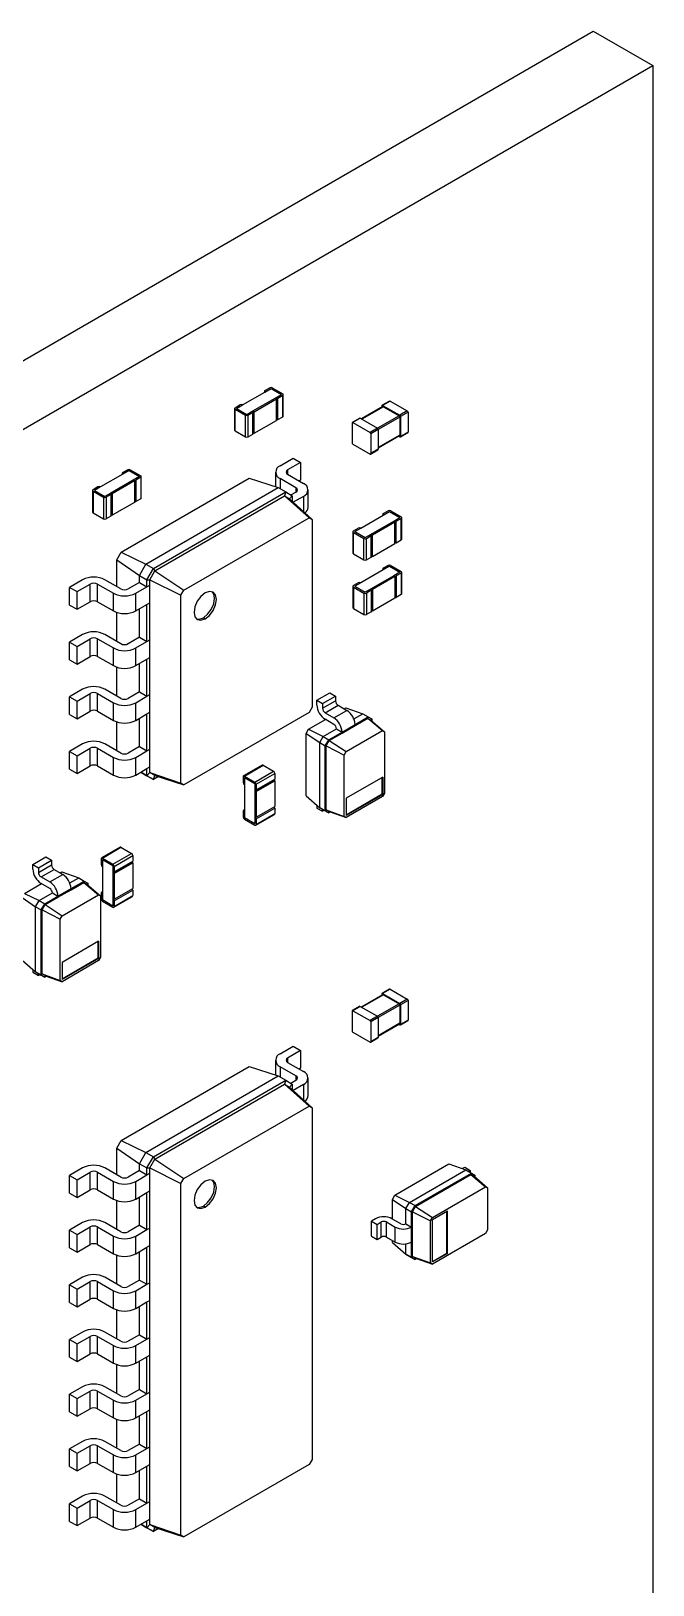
# Model space of a CAD drawing. Extents: x 437 to 795, y 364 to 621.
# Drawn here: x 473.2 to 496.8, y 543.8 to 602.7 of the extents above; entities that cross this region are included whole.
import ezdxf

# ---------------------------------------------------------------- set-up
doc = ezdxf.new("R2010")
doc.units = 0
doc.layers.get('0').update_dxf_attribs({"linetype": 'CONTINUOUS'})

msp = doc.modelspace()

# ---------------------------------------------------------------- linework, layer by layer
at = {"color": 7, "linetype": 'CONTINUOUS'}
for p, q in [((453.445, 578.953), (494.528, 602.669)), ((494.528, 602.669), (496.791, 601.363)), ((453.445, 576.34), (496.791, 601.363)), ((496.791, 601.363), (496.791, 490.201)), ((482.069, 589.043), (482.252, 589.149)), ((482.069, 588.986), (482.302, 589.121)), ((482.302, 589.121), (482.698, 588.892)), ((482.351, 589.149), (482.747, 588.92)), ((481.22, 588.496), (482.069, 588.986)), ((481.616, 588.267), (482.465, 588.757)), ((481.666, 588.239), (482.514, 588.729)), ((482.048, 589.014), (482.048, 588.974)), ((482.465, 588.757), (482.698, 588.892)), ((482.465, 588.757), (482.514, 588.729)), ((482.514, 587.912), (482.514, 588.729)), ((482.564, 588.757), (482.747, 588.863)), ((482.564, 587.941), (482.564, 588.757)), ((482.747, 588.047), (482.747, 588.863)), ((482.768, 588.075), (482.768, 588.892)), ((486.8, 588.644), (486.517, 588.481)), ((486.82, 588.642), (486.537, 588.479)), ((486.82, 588.642), (487.471, 588.267)), ((480.917, 588.361), (480.917, 587.545)), ((480.937, 588.39), (481.121, 588.496)), ((480.937, 588.333), (481.333, 588.104)), ((480.937, 587.516), (480.937, 588.333)), ((480.987, 588.361), (481.22, 588.496)), ((480.987, 588.361), (481.383, 588.133)), ((481.333, 587.288), (481.333, 588.104)), ((481.383, 588.133), (481.616, 588.267)), ((481.432, 588.104), (481.616, 588.21)), ((481.432, 587.288), (481.432, 588.104)), ((481.616, 588.267), (481.666, 588.239)), ((481.616, 587.394), (481.616, 588.21)), ((481.637, 587.422), (481.637, 588.239)), ((481.666, 587.422), (481.666, 588.239)), ((481.666, 587.422), (482.514, 587.912)), ((482.564, 587.941), (482.747, 588.047)), ((485.669, 587.991), (485.386, 587.828)), ((485.689, 587.989), (485.406, 587.826)), ((485.689, 587.989), (486.339, 587.614)), ((486.546, 588.432), (485.734, 587.963)), ((486.566, 588.43), (485.746, 587.957)), ((487.16, 588.087), (486.339, 587.614)), ((487.188, 588.038), (486.368, 587.565)), ((486.509, 588.463), (486.509, 588.411)), ((486.537, 588.479), (487.188, 588.104)), ((486.566, 588.43), (487.16, 588.087)), ((487.471, 588.267), (487.188, 588.104)), ((487.188, 588.038), (487.188, 587.352)), ((487.499, 588.218), (487.216, 588.055)), ((487.216, 588.055), (487.216, 587.303)), ((487.499, 588.218), (487.499, 587.467)), ((480.937, 587.516), (481.333, 587.288)), ((481.432, 587.288), (481.616, 587.394)), ((481.637, 587.439), (481.666, 587.422)), ((485.378, 587.81), (485.378, 587.058)), ((485.406, 587.826), (486.057, 587.45)), ((486.339, 587.614), (486.057, 587.45)), ((486.368, 587.565), (486.085, 587.401)), ((486.085, 587.401), (486.085, 586.65)), ((486.368, 587.565), (486.368, 586.814)), ((487.188, 587.352), (486.368, 586.879)), ((486.368, 586.865), (487.18, 587.334)), ((487.208, 587.285), (487.491, 587.448)), ((487.499, 587.467), (487.216, 587.303)), ((485.406, 587.009), (486.057, 586.634)), ((486.077, 586.632), (486.359, 586.795)), ((486.368, 586.814), (486.085, 586.65)), ((487.143, 587.313), (487.188, 587.287)), ((482.648, 586.193), (483.143, 586.479)), ((483.426, 586.316), (482.931, 586.03)), ((483.143, 586.479), (483.426, 586.316)), ((483.426, 586.316), (483.426, 585.646)), ((476.68, 585.875), (475.832, 585.385)), ((477.076, 585.647), (476.228, 585.157)), ((477.126, 585.618), (476.277, 585.128)), ((476.613, 582.914), (481.471, 585.718)), ((476.66, 585.904), (476.66, 585.863)), ((476.864, 586.039), (476.68, 585.932)), ((476.914, 586.01), (476.68, 585.875)), ((476.914, 586.01), (477.31, 585.781)), ((476.963, 586.039), (477.359, 585.81)), ((477.31, 585.781), (477.076, 585.647)), ((477.076, 585.647), (477.126, 585.618)), ((477.126, 585.618), (477.126, 584.802)), ((477.359, 585.753), (477.175, 585.647)), ((477.175, 585.647), (477.175, 584.83)), ((477.359, 585.753), (477.359, 584.936)), ((477.38, 584.965), (477.38, 585.781)), ((481.471, 585.718), (482.578, 585.361)), ((482.473, 585.948), (482.473, 585.394)), ((483.249, 585.356), (482.648, 585.703)), ((482.648, 585.703), (482.648, 585.32)), ((482.931, 586.03), (482.931, 585.867)), ((482.931, 585.867), (483.532, 585.52)), ((483.426, 585.646), (483.37, 585.613)), ((475.529, 585.251), (475.529, 584.434)), ((475.733, 585.385), (475.549, 585.279)), ((475.549, 585.222), (475.945, 584.994)), ((475.549, 585.222), (475.549, 584.406)), ((475.832, 585.385), (475.599, 585.251)), ((475.599, 585.251), (475.995, 585.022)), ((475.945, 584.994), (475.945, 584.177)), ((476.228, 585.157), (475.995, 585.022)), ((476.228, 585.1), (476.044, 584.994)), ((476.044, 584.994), (476.044, 584.177)), ((476.228, 585.157), (476.277, 585.128)), ((476.228, 585.1), (476.228, 584.283)), ((476.248, 584.312), (476.248, 585.128)), ((476.277, 585.128), (476.277, 584.312)), ((477.557, 582.462), (482.578, 585.361)), ((477.84, 582.299), (482.861, 585.197)), ((477.893, 582.207), (482.807, 585.044)), ((482.578, 585.361), (482.861, 585.197)), ((482.861, 585.197), (482.807, 585.044)), ((482.807, 585.044), (483.752, 584.218)), ((482.807, 585.044), (483.002, 584.932)), ((482.861, 585.197), (483.108, 585.054)), ((483.108, 585.054), (483.002, 584.932)), ((483.059, 585.083), (483.249, 585.193)), ((483.108, 585.054), (483.108, 584.836)), ((483.532, 585.03), (483.143, 584.805)), ((483.249, 585.356), (483.249, 585.193)), ((483.532, 585.03), (483.532, 584.453)), ((483.708, 584.605), (483.708, 585.275)), ((475.549, 584.406), (475.945, 584.177)), ((477.126, 584.802), (476.277, 584.312)), ((477.359, 584.936), (477.175, 584.83)), ((483.002, 584.932), (483.865, 584.152)), ((486.559, 584.376), (486.743, 584.482)), ((486.559, 584.319), (486.792, 584.454)), ((486.792, 584.454), (487.188, 584.225)), ((486.842, 584.482), (487.238, 584.254)), ((476.228, 584.283), (476.044, 584.177)), ((476.248, 584.328), (476.277, 584.312)), ((479, 581.475), (483.752, 584.218)), ((483.752, 584.218), (483.865, 584.152)), ((483.865, 584.152), (483.865, 577.032)), ((485.427, 583.723), (485.611, 583.829)), ((485.477, 583.694), (485.71, 583.829)), ((485.71, 583.829), (486.559, 584.319)), ((486.106, 583.6), (486.955, 584.09)), ((486.156, 583.572), (487.004, 584.062)), ((486.538, 584.347), (486.538, 584.307)), ((486.955, 584.09), (487.188, 584.225)), ((486.955, 584.09), (487.004, 584.062)), ((487.004, 583.245), (487.004, 584.062)), ((487.054, 584.09), (487.238, 584.196)), ((487.054, 583.274), (487.054, 584.09)), ((487.238, 583.38), (487.238, 584.196)), ((487.258, 583.408), (487.258, 584.225)), ((485.407, 583.694), (485.407, 582.878)), ((485.427, 583.666), (485.823, 583.437)), ((485.427, 582.849), (485.427, 583.666)), ((485.477, 583.694), (485.873, 583.466)), ((485.823, 582.621), (485.823, 583.437)), ((485.873, 583.466), (486.106, 583.6)), ((485.922, 583.437), (486.106, 583.543)), ((485.922, 582.621), (485.922, 583.437)), ((486.106, 583.6), (486.156, 583.572)), ((486.106, 582.727), (486.106, 583.543)), ((486.127, 582.755), (486.127, 583.572)), ((486.156, 582.755), (486.156, 583.572)), ((486.156, 582.755), (487.004, 583.245)), ((487.054, 583.274), (487.238, 583.38)), ((476.447, 582.626), (476.613, 582.914)), ((476.447, 582.626), (477.31, 582.034)), ((476.447, 581.609), (476.447, 582.626)), ((476.613, 582.914), (477.557, 582.462)), ((485.427, 582.849), (485.823, 582.621)), ((485.922, 582.621), (486.106, 582.727)), ((486.127, 582.772), (486.156, 582.755)), ((477.31, 582.034), (477.557, 582.462)), ((477.31, 582.034), (477.593, 581.87)), ((477.31, 581.764), (477.31, 582.034)), ((477.557, 582.462), (477.84, 582.299)), ((477.593, 581.87), (477.84, 582.299)), ((477.699, 581.87), (477.893, 582.207)), ((477.84, 582.299), (477.893, 582.207)), ((477.893, 582.207), (479, 581.475)), ((486.559, 582.245), (485.71, 581.755)), ((486.538, 582.273), (486.538, 582.233)), ((486.743, 582.408), (486.559, 582.302)), ((486.792, 582.38), (486.559, 582.245)), ((486.792, 582.38), (487.188, 582.151)), ((486.842, 582.408), (487.238, 582.18)), ((487.188, 582.151), (486.955, 582.016)), ((487.238, 582.122), (487.054, 582.016)), ((487.238, 582.122), (487.238, 581.306)), ((487.258, 581.334), (487.258, 582.151)), ((475.153, 581.866), (474.658, 581.58)), ((474.658, 581.58), (474.941, 581.417)), ((474.658, 580.911), (474.658, 581.58)), ((474.941, 581.417), (475.436, 581.703)), ((475.436, 581.033), (475.436, 581.703)), ((475.719, 581.703), (476.32, 581.356)), ((475.719, 581.033), (475.719, 581.703)), ((476.603, 581.519), (476.002, 581.866)), ((477.31, 581.764), (476.885, 581.519)), ((477.168, 581.356), (477.593, 581.601)), ((477.31, 581.764), (477.593, 581.601)), ((477.593, 581.87), (477.699, 581.87)), ((477.593, 581.601), (477.593, 581.87)), ((477.593, 581.601), (477.699, 581.662)), ((477.699, 581.87), (478.886, 581.278)), ((477.699, 581.662), (477.699, 581.87)), ((477.699, 580.993), (477.699, 581.662)), ((478.886, 581.278), (479, 581.475)), ((485.407, 581.62), (485.407, 580.804)), ((485.611, 581.755), (485.427, 581.649)), ((485.427, 581.592), (485.823, 581.363)), ((485.427, 581.592), (485.427, 580.775)), ((485.71, 581.755), (485.477, 581.62)), ((485.477, 581.62), (485.873, 581.392)), ((486.106, 581.526), (485.873, 581.392)), ((486.106, 581.469), (485.922, 581.363)), ((486.955, 582.016), (486.106, 581.526)), ((486.106, 581.526), (486.156, 581.498)), ((486.106, 581.469), (486.106, 580.653)), ((486.127, 580.681), (486.127, 581.498)), ((487.004, 581.988), (486.156, 581.498)), ((486.156, 581.498), (486.156, 580.681)), ((486.955, 582.016), (487.004, 581.988)), ((487.004, 581.988), (487.004, 581.171)), ((487.054, 582.016), (487.054, 581.2)), ((474.658, 580.911), (474.941, 580.748)), ((474.941, 580.748), (474.941, 581.417)), ((474.941, 580.748), (475.436, 581.033)), ((475.719, 581.033), (476.32, 580.686)), ((476.32, 580.686), (476.32, 581.356)), ((477.168, 580.686), (477.168, 581.356)), ((477.168, 580.686), (477.593, 580.931)), ((477.593, 580.931), (477.699, 580.993)), ((477.593, 579.527), (477.593, 580.931)), ((477.699, 579.588), (477.699, 580.993)), ((478.886, 574.158), (478.886, 581.278)), ((485.823, 581.363), (485.823, 580.547)), ((485.922, 581.363), (485.922, 580.547)), ((487.004, 581.171), (486.156, 580.681)), ((487.238, 581.306), (487.054, 581.2)), ((476.447, 579.535), (476.447, 580.63)), ((477.31, 579.69), (477.31, 580.768)), ((479.806, 580.388), (479.735, 580.429)), ((485.427, 580.775), (485.823, 580.547)), ((486.106, 580.653), (485.922, 580.547)), ((486.127, 580.698), (486.156, 580.681)), ((475.153, 579.792), (474.658, 579.506)), ((476.603, 579.445), (476.002, 579.792)), ((477.31, 579.69), (476.885, 579.445)), ((477.31, 579.69), (477.593, 579.527)), ((474.658, 579.506), (474.941, 579.343)), ((474.658, 578.837), (474.658, 579.506)), ((474.941, 579.343), (475.436, 579.629)), ((474.941, 578.674), (474.941, 579.343)), ((475.436, 578.959), (475.436, 579.629)), ((475.719, 579.629), (476.32, 579.282)), ((475.719, 578.959), (475.719, 579.629)), ((476.32, 578.612), (476.32, 579.282)), ((477.168, 579.282), (477.593, 579.527)), ((477.168, 578.612), (477.168, 579.282)), ((477.593, 579.527), (477.699, 579.588)), ((477.699, 578.919), (477.699, 579.588)), ((474.658, 578.837), (474.941, 578.674)), ((474.941, 578.674), (475.436, 578.959)), ((475.719, 578.959), (476.32, 578.612)), ((476.447, 577.461), (476.447, 578.556)), ((477.168, 578.612), (477.593, 578.857)), ((477.31, 577.616), (477.31, 578.694)), ((477.593, 578.857), (477.699, 578.919)), ((477.593, 577.453), (477.593, 578.857)), ((477.699, 577.514), (477.699, 578.919)), ((475.153, 577.718), (474.658, 577.432)), ((474.658, 577.432), (474.941, 577.269)), ((474.658, 576.763), (474.658, 577.432)), ((474.941, 577.269), (475.436, 577.555)), ((475.436, 576.885), (475.436, 577.555)), ((475.719, 577.555), (476.32, 577.208)), ((475.719, 576.885), (475.719, 577.555)), ((476.603, 577.371), (476.002, 577.718)), ((477.31, 577.616), (476.885, 577.371)), ((477.168, 577.208), (477.593, 577.453)), ((477.31, 577.616), (477.593, 577.453)), ((477.593, 577.453), (477.699, 577.514)), ((477.699, 576.845), (477.699, 577.514)), ((484.041, 577.297), (484.536, 577.583)), ((484.254, 577.174), (484.748, 577.46)), ((484.536, 577.583), (484.748, 577.46)), ((484.748, 577.46), (484.748, 577.28)), ((474.658, 576.763), (474.941, 576.6)), ((474.941, 576.6), (474.941, 577.269)), ((474.941, 576.6), (475.436, 576.885)), ((475.719, 576.885), (476.32, 576.538)), ((476.32, 576.538), (476.32, 577.208)), ((477.168, 576.538), (477.168, 577.208)), ((477.168, 576.538), (477.593, 576.783)), ((477.593, 576.783), (477.699, 576.845)), ((477.593, 575.379), (477.593, 576.783)), ((477.699, 575.44), (477.699, 576.845)), ((483.752, 576.836), (479, 574.092)), ((483.865, 577.032), (483.752, 576.836)), ((484.041, 577.117), (484.041, 577.297)), ((484.041, 577.297), (484.254, 577.174)), ((484.254, 576.995), (484.748, 577.28)), ((484.254, 577.174), (484.254, 576.995)), ((484.353, 576.823), (484.847, 577.109)), ((484.353, 576.823), (484.685, 576.631)), ((484.685, 576.631), (485.18, 576.917)), ((484.847, 577.109), (485.18, 576.917)), ((485.073, 576.979), (485.138, 577.016)), ((485.138, 577.016), (485.781, 576.791)), ((485.444, 576.596), (485.781, 576.791)), ((485.781, 576.791), (485.993, 576.668)), ((476.447, 575.387), (476.447, 576.482)), ((477.31, 575.542), (477.31, 576.62)), ((483.631, 576.039), (483.723, 576.199)), ((483.723, 576.199), (484.366, 576.57)), ((483.723, 576.199), (484.282, 575.925)), ((484.282, 575.925), (484.784, 576.215)), ((484.685, 576.386), (484.353, 576.578)), ((484.784, 576.215), (484.996, 576.093)), ((484.996, 576.093), (485.491, 576.378)), ((484.996, 576.052), (485.491, 576.337)), ((485.155, 575.352), (486.534, 576.148)), ((485.491, 576.378), (485.993, 576.668)), ((485.491, 576.337), (485.975, 576.617)), ((485.491, 576.378), (485.491, 576.337)), ((485.993, 576.668), (485.975, 576.617)), ((485.975, 576.617), (486.534, 576.148)), ((485.975, 576.617), (486.092, 576.55)), ((485.993, 576.668), (486.127, 576.591)), ((486.127, 576.591), (486.092, 576.55)), ((486.092, 576.55), (486.609, 576.105)), ((486.127, 576.591), (486.127, 576.519)), ((486.534, 576.148), (486.609, 576.105)), ((475.153, 575.644), (474.658, 575.358)), ((476.603, 575.297), (476.002, 575.644)), ((477.31, 575.542), (476.885, 575.297)), ((477.31, 575.542), (477.593, 575.379)), ((483.631, 576.039), (484.147, 575.692)), ((483.631, 573.671), (483.631, 576.039)), ((484.147, 575.692), (484.282, 575.925)), ((484.147, 575.692), (484.36, 575.57)), ((484.147, 573.227), (484.147, 575.692)), ((484.282, 575.925), (484.494, 575.803)), ((484.36, 575.57), (484.494, 575.803)), ((484.36, 575.57), (484.395, 575.57)), ((484.36, 573.104), (484.36, 575.57)), ((484.395, 575.57), (484.512, 575.772)), ((484.395, 575.57), (485.08, 575.223)), ((484.395, 573.145), (484.395, 575.57)), ((484.494, 575.803), (484.996, 576.093)), ((484.494, 575.803), (484.512, 575.772)), ((484.512, 575.772), (484.996, 576.052)), ((484.512, 575.772), (485.155, 575.352)), ((484.996, 576.093), (484.996, 576.052)), ((486.609, 576.105), (486.609, 573.778)), ((474.658, 575.358), (474.941, 575.195)), ((474.658, 574.689), (474.658, 575.358)), ((474.941, 575.195), (475.436, 575.481)), ((474.941, 574.526), (474.941, 575.195)), ((475.436, 574.811), (475.436, 575.481)), ((475.719, 575.481), (476.32, 575.134)), ((475.719, 574.811), (475.719, 575.481)), ((476.32, 574.464), (476.32, 575.134)), ((477.168, 575.134), (477.593, 575.379)), ((477.168, 574.464), (477.168, 575.134)), ((477.593, 575.379), (477.699, 575.44)), ((477.699, 574.771), (477.699, 575.44)), ((485.08, 575.223), (485.155, 575.352)), ((485.08, 572.895), (485.08, 575.223)), ((474.658, 574.689), (474.941, 574.526)), ((474.941, 574.526), (475.436, 574.811)), ((475.719, 574.811), (476.32, 574.464)), ((477.168, 574.464), (477.593, 574.709)), ((477.359, 574.575), (477.593, 574.44)), ((477.557, 574.46), (477.359, 574.575)), ((477.557, 574.46), (477.84, 574.297)), ((477.593, 574.709), (477.699, 574.771)), ((477.593, 574.44), (477.593, 574.709)), ((477.593, 574.44), (477.699, 574.562)), ((477.84, 574.297), (477.593, 574.44)), ((477.699, 574.562), (477.699, 574.771)), ((477.699, 574.562), (478.886, 574.158)), ((477.893, 574.45), (477.699, 574.562)), ((477.84, 574.297), (477.893, 574.45)), ((478.029, 574.406), (477.84, 574.297)), ((477.893, 574.45), (479, 574.092)), ((481.241, 574.398), (481.241, 574.186)), ((481.963, 574.839), (481.256, 574.43)), ((481.291, 574.427), (481.998, 574.835)), ((481.291, 574.427), (481.687, 574.198)), ((481.291, 574.37), (481.687, 574.141)), ((481.291, 574.37), (481.291, 574.1)), ((481.687, 574.198), (482.394, 574.607)), ((481.736, 574.113), (482.443, 574.521)), ((481.998, 574.835), (482.394, 574.607)), ((482.443, 574.521), (482.443, 574.309)), ((486.538, 574.386), (485.151, 573.585)), ((486.524, 573.741), (486.524, 574.378)), ((486.538, 574.386), (486.538, 573.732)), ((479, 574.092), (478.886, 574.158)), ((481.291, 574.1), (481.291, 573.12)), ((481.687, 574.141), (481.687, 573.872)), ((481.687, 573.872), (481.687, 572.892)), ((481.687, 573.872), (481.736, 573.843)), ((481.722, 573.868), (482.429, 574.276)), ((481.736, 573.9), (482.443, 574.309)), ((481.736, 573.843), (482.443, 574.251)), ((481.736, 574.113), (481.736, 573.9)), ((481.736, 573.843), (481.736, 572.863)), ((482.414, 574.268), (482.443, 574.251)), ((482.443, 574.251), (482.443, 573.272)), ((486.609, 573.778), (486.534, 573.649)), ((481.736, 572.863), (482.443, 573.272)), ((481.736, 572.806), (482.443, 573.214)), ((482.443, 573.214), (482.443, 573.002)), ((483.631, 573.671), (484.147, 573.227)), ((484.041, 573.318), (484.041, 573.214)), ((484.041, 573.214), (484.254, 573.092)), ((484.147, 573.227), (484.36, 573.104)), ((484.282, 573.149), (484.147, 573.227)), ((486.524, 573.741), (485.151, 572.948)), ((486.538, 573.732), (485.151, 572.932)), ((485.151, 573.585), (485.151, 572.932)), ((486.534, 573.649), (485.155, 572.852)), ((486.524, 573.741), (486.538, 573.732)), ((481.241, 573.092), (481.241, 572.88)), ((481.291, 573.144), (481.256, 573.124)), ((481.291, 573.12), (481.291, 572.851)), ((481.291, 572.851), (481.687, 572.622)), ((481.291, 572.794), (481.687, 572.565)), ((481.687, 572.892), (481.687, 572.622)), ((481.687, 572.892), (481.736, 572.863)), ((481.722, 572.562), (482.429, 572.97)), ((481.736, 572.594), (482.443, 573.002)), ((481.736, 572.806), (481.736, 572.594)), ((484.254, 573.092), (484.254, 573.165)), ((484.317, 573.128), (484.254, 573.092)), ((484.282, 573.149), (484.494, 573.026)), ((484.36, 573.104), (484.395, 573.145)), ((484.494, 573.026), (484.36, 573.104)), ((484.395, 573.145), (485.08, 572.895)), ((484.512, 573.077), (484.395, 573.145)), ((484.494, 573.026), (484.512, 573.077)), ((484.556, 573.062), (484.494, 573.026)), ((484.512, 573.077), (485.155, 572.852)), ((485.155, 572.852), (485.08, 572.895)), ((476.575, 571.728), (475.868, 571.32)), ((475.903, 571.316), (476.61, 571.725)), ((476.299, 571.088), (477.006, 571.496)), ((476.61, 571.725), (477.006, 571.496)), ((473.265, 571.076), (473.76, 571.362)), ((473.265, 570.896), (473.265, 571.076)), ((473.265, 571.076), (473.477, 570.953)), ((473.477, 570.953), (473.972, 571.239)), ((473.477, 570.774), (473.972, 571.059)), ((473.477, 570.953), (473.477, 570.774)), ((473.576, 570.602), (474.071, 570.888)), ((473.76, 571.362), (473.972, 571.239)), ((473.972, 571.239), (473.972, 571.059)), ((474.071, 570.888), (474.404, 570.696)), ((475.853, 571.288), (475.853, 571.076)), ((475.903, 571.316), (476.299, 571.088)), ((475.903, 571.259), (476.299, 571.031)), ((475.903, 571.259), (475.903, 570.99)), ((475.903, 570.99), (475.903, 570.01)), ((476.299, 571.031), (476.299, 570.761)), ((476.334, 570.758), (477.041, 571.166)), ((476.348, 571.002), (477.055, 571.41)), ((476.348, 570.79), (477.055, 571.198)), ((476.348, 570.733), (477.055, 571.141)), ((476.348, 571.002), (476.348, 570.79)), ((477.026, 571.158), (477.055, 571.141)), ((477.055, 571.41), (477.055, 571.198)), ((477.055, 571.141), (477.055, 570.161)), ((472.947, 569.978), (473.59, 570.349)), ((473.576, 570.602), (473.909, 570.41)), ((473.909, 570.165), (473.576, 570.357)), ((473.909, 570.41), (474.404, 570.696)), ((474.297, 570.758), (474.361, 570.795)), ((474.361, 570.795), (475.005, 570.57)), ((474.667, 570.375), (475.005, 570.57)), ((474.715, 570.157), (475.217, 570.447)), ((474.715, 570.116), (475.199, 570.396)), ((475.005, 570.57), (475.217, 570.447)), ((475.217, 570.447), (475.199, 570.396)), ((475.199, 570.396), (475.758, 569.927)), ((475.199, 570.396), (475.316, 570.329)), ((475.217, 570.447), (475.351, 570.369)), ((475.351, 570.369), (475.316, 570.329)), ((475.316, 570.329), (475.832, 569.884)), ((475.351, 570.369), (475.351, 570.298)), ((476.299, 570.761), (476.299, 569.781)), ((476.299, 570.761), (476.348, 570.733)), ((476.348, 570.733), (476.348, 569.753)), ((472.855, 569.818), (473.371, 569.471)), ((472.947, 569.978), (473.506, 569.704)), ((473.371, 569.471), (473.506, 569.704)), ((473.506, 569.704), (474.008, 569.994)), ((473.506, 569.704), (473.718, 569.582)), ((473.718, 569.582), (474.22, 569.871)), ((473.735, 569.551), (474.22, 569.831)), ((474.008, 569.994), (474.22, 569.871)), ((474.22, 569.871), (474.715, 570.157)), ((474.22, 569.831), (474.715, 570.116)), ((474.22, 569.871), (474.22, 569.831)), ((474.379, 569.131), (475.758, 569.927)), ((474.715, 570.157), (474.715, 570.116)), ((475.758, 569.927), (475.832, 569.884)), ((475.832, 569.884), (475.832, 567.557)), ((475.853, 569.981), (475.853, 569.769)), ((475.903, 570.034), (475.868, 570.013)), ((475.903, 570.01), (475.903, 569.741)), ((475.903, 569.741), (476.299, 569.512)), ((475.903, 569.683), (476.299, 569.455)), ((476.299, 569.781), (476.299, 569.512)), ((476.299, 569.781), (476.348, 569.753)), ((476.334, 569.451), (477.041, 569.86)), ((476.348, 569.753), (477.055, 570.161)), ((476.348, 569.696), (477.055, 570.104)), ((476.348, 569.483), (477.055, 569.892)), ((476.348, 569.696), (476.348, 569.483)), ((477.055, 570.104), (477.055, 569.892)), ((473.371, 569.471), (473.583, 569.349)), ((473.371, 567.005), (473.371, 569.471)), ((473.583, 569.349), (473.718, 569.582)), ((473.583, 569.349), (473.619, 569.349)), ((473.583, 566.883), (473.583, 569.349)), ((473.619, 569.349), (473.735, 569.551)), ((473.619, 569.349), (474.304, 569.002)), ((473.619, 566.924), (473.619, 569.349)), ((473.718, 569.582), (473.735, 569.551)), ((473.735, 569.551), (474.379, 569.131)), ((474.304, 569.002), (474.379, 569.131)), ((474.304, 566.674), (474.304, 569.002)), ((475.762, 568.165), (474.375, 567.364)), ((475.747, 567.52), (475.747, 568.157)), ((475.762, 568.165), (475.762, 567.511)), ((472.855, 567.45), (473.371, 567.005)), ((475.747, 567.52), (474.375, 566.727)), ((475.762, 567.511), (474.375, 566.711)), ((474.375, 567.364), (474.375, 566.711)), ((475.758, 567.428), (474.379, 566.631)), ((475.747, 567.52), (475.762, 567.511)), ((475.832, 567.557), (475.758, 567.428)), ((473.265, 567.097), (473.265, 566.993)), ((473.265, 566.993), (473.477, 566.871)), ((473.371, 567.005), (473.583, 566.883)), ((473.506, 566.928), (473.371, 567.005)), ((473.477, 566.871), (473.477, 566.944)), ((473.541, 566.907), (473.477, 566.871)), ((473.506, 566.928), (473.718, 566.805)), ((473.583, 566.883), (473.619, 566.924)), ((473.718, 566.805), (473.583, 566.883)), ((473.619, 566.924), (474.304, 566.674)), ((473.735, 566.856), (473.619, 566.924)), ((473.718, 566.805), (473.735, 566.856)), ((473.779, 566.841), (473.718, 566.805)), ((473.735, 566.856), (474.379, 566.631)), ((474.379, 566.631), (474.304, 566.674)), ((486.546, 566.136), (485.734, 565.668)), ((486.566, 566.134), (485.746, 565.661)), ((486.509, 566.167), (486.509, 566.115)), ((486.8, 566.349), (486.517, 566.185)), ((486.82, 566.347), (486.537, 566.183)), ((486.537, 566.183), (487.188, 565.808)), ((486.566, 566.134), (487.16, 565.792)), ((486.82, 566.347), (487.471, 565.971)), ((485.669, 565.696), (485.386, 565.532)), ((485.689, 565.694), (485.406, 565.53)), ((485.406, 565.53), (486.057, 565.155)), ((485.689, 565.694), (486.339, 565.318)), ((487.16, 565.792), (486.339, 565.318)), ((487.188, 565.743), (486.368, 565.269)), ((487.471, 565.971), (487.188, 565.808)), ((487.188, 565.743), (487.188, 565.057)), ((487.499, 565.922), (487.216, 565.759)), ((487.216, 565.759), (487.216, 565.008)), ((487.499, 565.922), (487.499, 565.171)), ((485.378, 565.514), (485.378, 564.763)), ((486.339, 565.318), (486.057, 565.155)), ((486.368, 565.269), (486.085, 565.106)), ((486.085, 565.106), (486.085, 564.355)), ((486.368, 565.269), (486.368, 564.518)), ((487.188, 565.057), (486.368, 564.583)), ((486.368, 564.57), (487.18, 565.038)), ((487.143, 565.017), (487.188, 564.991)), ((487.208, 564.989), (487.491, 565.153)), ((487.499, 565.171), (487.216, 565.008)), ((485.406, 564.714), (486.057, 564.338)), ((486.077, 564.336), (486.359, 564.5)), ((486.368, 564.518), (486.085, 564.355)), ((482.648, 563.898), (483.143, 564.183)), ((483.426, 564.02), (482.931, 563.734)), ((483.143, 564.183), (483.426, 564.02)), ((483.426, 564.02), (483.426, 563.35)), ((476.613, 560.61), (481.471, 563.414)), ((481.471, 563.414), (482.578, 563.057)), ((482.473, 563.653), (482.473, 563.091)), ((483.249, 563.061), (482.648, 563.408)), ((482.648, 563.408), (482.648, 563.016)), ((482.931, 563.734), (482.931, 563.571)), ((482.931, 563.571), (483.532, 563.224)), ((483.426, 563.35), (483.37, 563.318)), ((477.557, 560.158), (482.578, 563.057)), ((477.84, 559.995), (482.861, 562.893)), ((477.893, 559.903), (482.807, 562.74)), ((482.578, 563.057), (482.861, 562.893)), ((482.861, 562.893), (482.807, 562.74)), ((482.807, 562.74), (483.752, 561.914)), ((482.807, 562.74), (483.002, 562.628)), ((482.861, 562.893), (483.108, 562.751)), ((483.108, 562.751), (483.002, 562.628)), ((483.002, 562.628), (483.865, 561.849)), ((483.051, 562.783), (483.249, 562.897)), ((483.108, 562.751), (483.108, 562.532)), ((483.532, 562.734), (483.137, 562.506)), ((483.249, 563.061), (483.249, 562.897)), ((483.532, 562.734), (483.532, 562.149)), ((483.708, 562.31), (483.708, 562.979)), ((479, 559.171), (483.752, 561.914)), ((483.752, 561.914), (483.865, 561.849)), ((483.865, 561.849), (483.865, 548.522)), ((476.447, 560.322), (476.613, 560.61)), ((476.447, 560.322), (477.31, 559.73)), ((476.447, 559.314), (476.447, 560.322)), ((476.613, 560.61), (477.557, 560.158)), ((477.31, 559.73), (477.557, 560.158)), ((477.31, 559.73), (477.593, 559.567)), ((477.31, 559.469), (477.31, 559.73)), ((477.557, 560.158), (477.84, 559.995)), ((477.593, 559.567), (477.84, 559.995)), ((477.699, 559.567), (477.893, 559.903)), ((477.84, 559.995), (477.893, 559.903)), ((477.893, 559.903), (479, 559.171)), ((486.997, 558.537), (489.048, 559.721)), ((489.048, 559.721), (489.691, 559.496)), ((475.153, 559.571), (474.658, 559.285)), ((474.658, 559.285), (474.941, 559.122)), ((474.658, 558.615), (474.658, 559.285)), ((474.941, 559.122), (475.436, 559.407)), ((474.941, 558.452), (474.941, 559.122)), ((475.436, 558.738), (475.436, 559.407)), ((475.719, 559.407), (476.32, 559.06)), ((475.719, 558.738), (475.719, 559.407)), ((476.603, 559.224), (476.002, 559.571)), ((476.32, 558.391), (476.32, 559.06)), ((477.31, 559.469), (476.885, 559.224)), ((477.168, 559.06), (477.593, 559.305)), ((477.168, 558.391), (477.168, 559.06)), ((477.31, 559.469), (477.593, 559.305)), ((477.593, 559.567), (477.699, 559.567)), ((477.593, 559.305), (477.593, 559.567)), ((477.593, 559.305), (477.699, 559.366)), ((477.699, 559.567), (478.886, 558.975)), ((477.699, 559.366), (477.699, 559.567)), ((477.699, 558.697), (477.699, 559.366)), ((478.886, 558.975), (479, 559.171)), ((487.556, 558.263), (489.691, 559.496)), ((487.768, 558.141), (489.903, 559.373)), ((487.786, 558.11), (489.886, 559.322)), ((489.559, 559.542), (489.649, 559.594)), ((489.649, 559.594), (489.861, 559.471)), ((489.691, 559.496), (489.903, 559.373)), ((489.861, 559.471), (489.797, 559.435)), ((489.861, 559.471), (489.861, 559.398)), ((489.903, 559.373), (489.886, 559.322)), ((489.886, 559.322), (490.444, 558.853)), ((489.886, 559.322), (490.002, 559.255)), ((489.903, 559.373), (490.038, 559.296)), ((490.038, 559.296), (490.002, 559.255)), ((490.002, 559.255), (490.519, 558.81)), ((490.038, 559.296), (490.038, 559.225)), ((474.658, 558.615), (474.941, 558.452)), ((474.941, 558.452), (475.436, 558.738)), ((475.719, 558.738), (476.32, 558.391)), ((477.168, 558.391), (477.593, 558.636)), ((477.31, 557.395), (477.31, 558.472)), ((477.593, 558.636), (477.699, 558.697)), ((477.593, 557.231), (477.593, 558.636)), ((477.699, 557.292), (477.699, 558.697)), ((478.886, 545.648), (478.886, 558.975)), ((486.905, 558.377), (486.997, 558.537)), ((486.997, 558.537), (487.556, 558.263)), ((488.429, 557.69), (490.444, 558.853)), ((490.444, 558.853), (490.519, 558.81)), ((490.519, 558.81), (490.519, 557.218)), ((476.447, 557.24), (476.447, 558.335)), ((479.806, 558.085), (479.735, 558.125)), ((486.905, 558.377), (487.421, 558.03)), ((486.905, 557.635), (486.905, 558.377)), ((487.421, 558.03), (487.556, 558.263)), ((487.421, 558.03), (487.633, 557.908)), ((487.421, 557.451), (487.421, 558.03)), ((487.556, 558.263), (487.768, 558.141)), ((487.633, 557.908), (487.768, 558.141)), ((487.633, 557.908), (487.669, 557.908)), ((487.633, 557.328), (487.633, 557.908)), ((487.669, 557.908), (487.786, 558.11)), ((487.669, 557.908), (488.354, 557.561)), ((487.669, 557.349), (487.669, 557.908)), ((487.768, 558.141), (487.786, 558.11)), ((487.786, 558.11), (488.429, 557.69)), ((488.991, 557.933), (488.425, 557.606)), ((488.977, 556.339), (488.977, 557.924)), ((488.991, 556.331), (488.991, 557.933)), ((475.153, 557.497), (474.658, 557.211)), ((474.941, 557.048), (475.436, 557.333)), ((475.436, 556.664), (475.436, 557.333)), ((475.719, 557.333), (476.32, 556.986)), ((475.719, 556.664), (475.719, 557.333)), ((476.603, 557.15), (476.002, 557.497)), ((477.31, 557.395), (476.885, 557.15)), ((477.31, 557.395), (477.593, 557.231)), ((477.593, 557.231), (477.699, 557.292)), ((477.699, 556.623), (477.699, 557.292)), ((486.269, 557.642), (486.113, 557.553)), ((486.113, 557.553), (486.325, 557.43)), ((486.113, 556.981), (486.113, 557.553)), ((486.325, 557.43), (486.481, 557.52)), ((486.325, 556.859), (486.325, 557.43)), ((486.481, 556.948), (486.481, 557.52)), ((486.679, 557.52), (487.011, 557.328)), ((486.679, 556.948), (486.679, 557.52)), ((487.223, 557.451), (486.891, 557.642)), ((487.011, 556.757), (487.011, 557.328)), ((487.421, 557.451), (487.633, 557.328)), ((487.633, 557.328), (487.669, 557.349)), ((487.633, 556.757), (487.633, 557.328)), ((487.669, 556.777), (487.669, 557.349)), ((488.354, 557.561), (488.429, 557.69)), ((488.354, 555.968), (488.354, 557.561)), ((488.425, 556.005), (488.425, 557.606)), ((474.658, 557.211), (474.941, 557.048)), ((474.658, 556.541), (474.658, 557.211)), ((474.941, 556.378), (474.941, 557.048)), ((476.32, 556.317), (476.32, 556.986)), ((477.168, 556.986), (477.593, 557.231)), ((477.168, 556.317), (477.168, 556.986)), ((486.113, 556.981), (486.325, 556.859)), ((486.325, 556.859), (486.481, 556.948)), ((486.679, 556.948), (487.011, 556.757)), ((486.905, 556.744), (486.905, 556.818)), ((486.905, 556.744), (487.421, 556.299)), ((487.421, 556.299), (487.421, 556.689)), ((487.633, 556.757), (487.669, 556.777)), ((487.633, 556.177), (487.633, 556.757)), ((487.669, 556.218), (487.669, 556.777)), ((490.444, 557.089), (488.429, 555.925)), ((490.519, 557.218), (490.444, 557.089)), ((474.658, 556.541), (474.941, 556.378)), ((474.941, 556.378), (475.436, 556.664)), ((475.719, 556.664), (476.32, 556.317)), ((476.447, 555.166), (476.447, 556.261)), ((477.168, 556.317), (477.593, 556.562)), ((477.31, 555.32), (477.31, 556.398)), ((477.593, 556.562), (477.699, 556.623)), ((477.593, 555.157), (477.593, 556.562)), ((477.699, 555.218), (477.699, 556.623)), ((487.421, 556.299), (487.633, 556.177)), ((487.556, 556.222), (487.421, 556.299)), ((487.556, 556.222), (487.768, 556.099)), ((487.633, 556.177), (487.669, 556.218)), ((487.768, 556.099), (487.633, 556.177)), ((487.669, 556.218), (488.354, 555.968)), ((487.786, 556.15), (487.669, 556.218)), ((487.768, 556.099), (487.786, 556.15)), ((487.83, 556.135), (487.768, 556.099)), ((487.786, 556.15), (488.429, 555.925)), ((488.425, 556.021), (488.977, 556.339)), ((488.991, 556.331), (488.425, 556.005)), ((488.977, 556.339), (488.991, 556.331)), ((488.429, 555.925), (488.354, 555.968)), ((475.153, 555.423), (474.658, 555.137)), ((474.658, 555.137), (474.941, 554.974)), ((474.658, 554.467), (474.658, 555.137)), ((474.941, 554.974), (475.436, 555.259)), ((474.941, 554.304), (474.941, 554.974)), ((475.436, 554.59), (475.436, 555.259)), ((475.719, 555.259), (476.32, 554.912)), ((475.719, 554.59), (475.719, 555.259)), ((476.603, 555.076), (476.002, 555.423)), ((477.31, 555.32), (476.885, 555.076)), ((477.168, 554.912), (477.593, 555.157)), ((477.31, 555.32), (477.593, 555.157)), ((477.593, 555.157), (477.699, 555.218)), ((477.699, 554.549), (477.699, 555.218)), ((474.658, 554.467), (474.941, 554.304)), ((474.941, 554.304), (475.436, 554.59)), ((475.719, 554.59), (476.32, 554.243)), ((476.32, 554.243), (476.32, 554.912)), ((477.168, 554.243), (477.168, 554.912)), ((477.168, 554.243), (477.593, 554.488)), ((477.593, 554.488), (477.699, 554.549)), ((477.593, 553.083), (477.593, 554.488)), ((477.699, 553.144), (477.699, 554.549)), ((476.447, 553.091), (476.447, 554.187)), ((477.31, 553.246), (477.31, 554.324)), ((475.153, 553.349), (474.658, 553.063)), ((474.941, 552.9), (475.436, 553.185)), ((475.436, 552.516), (475.436, 553.185)), ((475.719, 553.185), (476.32, 552.838)), ((475.719, 552.516), (475.719, 553.185)), ((476.603, 553.002), (476.002, 553.349)), ((477.31, 553.246), (476.885, 553.002)), ((477.31, 553.246), (477.593, 553.083)), ((474.658, 553.063), (474.941, 552.9)), ((474.658, 552.393), (474.658, 553.063)), ((474.941, 552.23), (474.941, 552.9)), ((476.32, 552.169), (476.32, 552.838)), ((477.168, 552.838), (477.593, 553.083)), ((477.168, 552.169), (477.168, 552.838)), ((477.593, 553.083), (477.699, 553.144)), ((477.699, 552.475), (477.699, 553.144)), ((474.658, 552.393), (474.941, 552.23)), ((474.941, 552.23), (475.436, 552.516)), ((475.719, 552.516), (476.32, 552.169)), ((476.447, 551.017), (476.447, 552.113)), ((477.168, 552.169), (477.593, 552.414)), ((477.31, 551.172), (477.31, 552.25)), ((477.593, 552.414), (477.699, 552.475)), ((477.593, 551.009), (477.593, 552.414)), ((477.699, 551.07), (477.699, 552.475)), ((475.153, 551.275), (474.658, 550.989)), ((474.658, 550.989), (474.941, 550.825)), ((474.658, 550.319), (474.658, 550.989)), ((474.941, 550.825), (475.436, 551.111)), ((474.941, 550.156), (474.941, 550.825)), ((475.436, 550.442), (475.436, 551.111)), ((475.719, 551.111), (476.32, 550.764)), ((475.719, 550.442), (475.719, 551.111)), ((476.603, 550.928), (476.002, 551.275)), ((477.31, 551.172), (476.885, 550.928)), ((477.168, 550.764), (477.593, 551.009)), ((477.31, 551.172), (477.593, 551.009)), ((477.593, 551.009), (477.699, 551.07)), ((477.699, 550.401), (477.699, 551.07)), ((474.658, 550.319), (474.941, 550.156)), ((474.941, 550.156), (475.436, 550.442)), ((475.719, 550.442), (476.32, 550.095)), ((476.32, 550.095), (476.32, 550.764)), ((477.168, 550.095), (477.168, 550.764)), ((477.168, 550.095), (477.593, 550.34)), ((477.593, 550.34), (477.699, 550.401)), ((477.593, 548.935), (477.593, 550.34)), ((477.699, 548.996), (477.699, 550.401)), ((476.447, 548.943), (476.447, 550.039)), ((477.31, 549.098), (477.31, 550.176)), ((475.153, 549.2), (474.658, 548.915)), ((474.941, 548.751), (475.436, 549.037)), ((475.436, 548.368), (475.436, 549.037)), ((475.719, 549.037), (476.32, 548.69)), ((475.719, 548.368), (475.719, 549.037)), ((476.603, 548.854), (476.002, 549.2)), ((477.31, 549.098), (476.885, 548.854)), ((477.31, 549.098), (477.593, 548.935)), ((474.658, 548.915), (474.941, 548.751)), ((474.658, 548.245), (474.658, 548.915)), ((474.941, 548.082), (474.941, 548.751)), ((476.32, 548.021), (476.32, 548.69)), ((477.168, 548.69), (477.593, 548.935)), ((477.168, 548.021), (477.168, 548.69)), ((477.593, 548.935), (477.699, 548.996)), ((477.699, 548.327), (477.699, 548.996)), ((483.865, 548.522), (483.752, 548.326)), ((474.658, 548.245), (474.941, 548.082)), ((474.941, 548.082), (475.436, 548.368)), ((475.719, 548.368), (476.32, 548.021)), ((476.447, 546.873), (476.447, 547.965)), ((477.168, 548.021), (477.593, 548.266)), ((477.31, 547.024), (477.31, 548.102)), ((477.593, 548.266), (477.699, 548.327)), ((477.593, 546.861), (477.593, 548.266)), ((477.699, 546.922), (477.699, 548.327)), ((483.752, 548.326), (479, 545.583)), ((475.153, 547.126), (474.658, 546.841)), ((474.658, 546.841), (474.941, 546.677)), ((474.658, 546.171), (474.658, 546.841)), ((474.941, 546.677), (475.436, 546.963)), ((474.941, 546.008), (474.941, 546.677)), ((475.436, 546.294), (475.436, 546.963)), ((475.719, 546.963), (476.32, 546.616)), ((475.719, 546.294), (475.719, 546.963)), ((476.603, 546.78), (476.002, 547.126)), ((476.447, 546.873), (476.458, 546.863)), ((477.31, 547.024), (476.885, 546.78)), ((477.168, 546.616), (477.593, 546.861)), ((477.31, 547.024), (477.593, 546.861)), ((477.593, 546.861), (477.699, 546.922)), ((477.699, 546.253), (477.699, 546.922)), ((474.658, 546.171), (474.941, 546.008)), ((474.941, 546.008), (475.436, 546.294)), ((475.719, 546.294), (476.32, 545.947)), ((476.32, 545.947), (476.32, 546.616)), ((477.168, 545.947), (477.168, 546.616)), ((477.168, 545.947), (477.593, 546.192)), ((477.593, 546.192), (477.699, 546.253)), ((477.593, 545.93), (477.593, 546.192)), ((477.699, 546.053), (477.699, 546.253)), ((477.366, 546.061), (477.593, 545.93)), ((477.557, 545.951), (477.366, 546.061)), ((477.557, 545.951), (477.84, 545.787)), ((477.593, 545.93), (477.699, 546.053)), ((477.84, 545.787), (477.593, 545.93)), ((477.699, 546.053), (478.886, 545.648)), ((477.893, 545.94), (477.699, 546.053)), ((477.84, 545.787), (477.893, 545.94)), ((478.029, 545.897), (477.84, 545.787)), ((477.893, 545.94), (479, 545.583)), ((479, 545.583), (478.886, 545.648))]:
    msp.add_line(p, q, dxfattribs=at)
at = {"color": 7, "linetype": 'CONTINUOUS', "flags": 128}
for points in [[(479.806, 580.388), (479.968, 580.519), (480.106, 580.705), (480.198, 580.917), (480.23, 581.123), (480.198, 581.292), (480.106, 581.398), (479.968, 581.425), (479.806, 581.368), (479.643, 581.237), (479.506, 581.052), (479.414, 580.84), (479.381, 580.633), (479.414, 580.465), (479.506, 580.359), (479.643, 580.332), (479.806, 580.388)], [(479.735, 580.429), (479.897, 580.56), (480.035, 580.746), (480.127, 580.958), (480.159, 581.164), (480.127, 581.333), (480.068, 581.415)], [(479.472, 580.383), (479.573, 580.373), (479.735, 580.429)], [(479.806, 558.085), (479.968, 558.216), (480.106, 558.401), (480.198, 558.613), (480.23, 558.819), (480.198, 558.988), (480.106, 559.094), (479.968, 559.121), (479.806, 559.064), (479.643, 558.933), (479.506, 558.748), (479.414, 558.536), (479.381, 558.33), (479.414, 558.161), (479.506, 558.055), (479.643, 558.028), (479.806, 558.085)], [(479.735, 558.125), (479.897, 558.256), (480.035, 558.442), (480.127, 558.654), (480.159, 558.86), (480.127, 559.029), (480.068, 559.111)], [(479.472, 558.079), (479.573, 558.069), (479.735, 558.125)]]:
    msp.add_lwpolyline(points, dxfattribs=at)
at = {"color": 7, "linetype": 'CONTINUOUS'}
for centre, radius, start, end in [((482.302, 589.054), 0.108, 62.60967, 117.39033), ((481.171, 588.4), 0.108, 62.60967, 117.39033), ((482.079, 589.014), 0.0306, 110.78342, 249.21658), ((482.514, 588.853), 0.108, 242.60967, 297.39033), ((482.737, 588.892), 0.0306, 290.78342, 69.21658), ((486.809, 588.626), 0.0201, 54.38183, 114.31395), ((480.948, 588.361), 0.0306, 110.78342, 249.21658), ((481.383, 588.2), 0.108, 242.60967, 297.39033), ((481.605, 588.239), 0.0306, 290.78342, 69.21658), ((482.516, 588.03), 0.101, 268.8559, 298.04024), ((482.733, 588.079), 0.0352, 294.37466, 354.3052), ((485.677, 587.973), 0.0201, 54.38183, 114.31395), ((486.526, 588.466), 0.0175, 50.79671, 189.21404), ((486.554, 588.414), 0.0201, 54.38183, 114.31395), ((487.127, 588.035), 0.0615, 2.60548, 57.39452), ((487.155, 588.052), 0.0615, 2.60548, 57.39452), ((487.438, 588.215), 0.0615, 2.60548, 57.39452), ((480.952, 587.548), 0.0352, 185.6948, 245.62534), ((481.601, 587.426), 0.0352, 294.37466, 354.3052), ((485.395, 587.812), 0.0175, 50.79671, 189.21404), ((486.024, 587.399), 0.0615, 2.60548, 57.39452), ((486.306, 587.562), 0.0615, 2.60548, 57.39452), ((487.168, 587.35), 0.0201, 305.69804, 5.62038), ((487.479, 587.465), 0.0201, 305.69804, 5.62038), ((481.383, 587.383), 0.108, 242.60967, 297.39033), ((485.439, 587.061), 0.0615, 182.60548, 237.39452), ((486.348, 586.812), 0.0201, 305.69804, 5.62038), ((487.199, 587.301), 0.0175, 230.79671, 9.21404), ((482.741, 585.948), 0.262, 110.78342, 249.21658), ((486.068, 586.647), 0.0175, 230.79671, 9.21404), ((476.691, 585.904), 0.0306, 110.78342, 249.21658), ((476.914, 585.943), 0.108, 62.60967, 117.39033), ((477.126, 585.742), 0.108, 242.60967, 297.39033), ((477.348, 585.781), 0.0306, 290.78342, 69.21658), ((482.962, 585.948), 0.0873, 110.78342, 249.21658), ((475.56, 585.251), 0.0306, 110.78342, 249.21658), ((475.782, 585.29), 0.108, 62.60967, 117.39033), ((475.995, 585.089), 0.108, 242.60967, 297.39033), ((476.217, 585.128), 0.0306, 290.78342, 69.21658), ((477.345, 584.968), 0.0352, 294.37466, 354.3052), ((483.218, 585.275), 0.0873, 290.78342, 69.21658), ((483.439, 585.275), 0.262, 290.78342, 69.21658), ((475.564, 584.438), 0.0352, 185.6948, 245.62534), ((477.128, 584.919), 0.101, 268.8559, 298.04024), ((483.432, 584.627), 0.277, 305.71302, 355.56119), ((486.57, 584.347), 0.0306, 110.78342, 249.21658), ((486.792, 584.387), 0.108, 62.60967, 117.39033), ((475.995, 584.273), 0.108, 242.60967, 297.39033), ((476.213, 584.315), 0.0352, 294.37466, 354.3052), ((485.661, 583.733), 0.108, 62.60967, 117.39033), ((487.004, 584.186), 0.108, 242.60967, 297.39033), ((487.227, 584.225), 0.0306, 290.78342, 69.21658), ((485.438, 583.694), 0.0306, 110.78342, 249.21658), ((485.873, 583.533), 0.108, 242.60967, 297.39033), ((486.095, 583.572), 0.0306, 290.78342, 69.21658), ((487.006, 583.363), 0.101, 268.8559, 298.04024), ((487.223, 583.412), 0.0352, 294.37466, 354.3052), ((485.442, 582.881), 0.0352, 185.6948, 245.62534), ((485.873, 582.716), 0.108, 242.60967, 297.39033), ((486.092, 582.759), 0.0352, 294.37466, 354.3052), ((486.57, 582.273), 0.0306, 110.78342, 249.21658), ((486.792, 582.313), 0.108, 62.60967, 117.39033), ((487.227, 582.151), 0.0306, 290.78342, 69.21658), ((475.577, 581.047), 0.922, 62.60967, 117.39033), ((475.577, 581.43), 0.307, 62.60967, 117.39033), ((476.744, 581.792), 0.307, 242.60967, 297.39033), ((485.438, 581.62), 0.0306, 110.78342, 249.21658), ((485.661, 581.659), 0.108, 62.60967, 117.39033), ((486.095, 581.498), 0.0306, 290.78342, 69.21658), ((487.004, 582.112), 0.108, 242.60967, 297.39033), ((475.577, 580.76), 0.307, 62.60967, 117.39033), ((476.744, 582.175), 0.922, 242.60967, 297.39033), ((485.873, 581.459), 0.108, 242.60967, 297.39033), ((487.006, 581.289), 0.101, 268.8559, 298.04024), ((487.223, 581.338), 0.0352, 294.37466, 354.3052), ((476.744, 581.505), 0.922, 242.60967, 297.39033), ((485.442, 580.807), 0.0352, 185.6948, 245.62534), ((485.873, 580.642), 0.108, 242.60967, 297.39033), ((486.092, 580.685), 0.0352, 294.37466, 354.3052), ((475.577, 578.973), 0.922, 62.60967, 117.39033), ((475.577, 579.356), 0.307, 62.60967, 117.39033), ((476.744, 580.101), 0.922, 242.60967, 297.39033), ((476.744, 579.718), 0.307, 242.60967, 297.39033), ((475.577, 578.686), 0.307, 62.60967, 117.39033), ((476.744, 579.431), 0.922, 242.60967, 297.39033), ((475.577, 576.899), 0.922, 62.60967, 117.39033), ((475.577, 577.282), 0.307, 62.60967, 117.39033), ((476.744, 577.644), 0.307, 242.60967, 297.39033), ((475.577, 576.612), 0.307, 62.60967, 117.39033), ((476.744, 578.027), 0.922, 242.60967, 297.39033), ((484.717, 577.148), 0.676, 182.60548, 237.39452), ((484.468, 577.005), 0.215, 182.60548, 237.39452), ((484.963, 577.29), 0.215, 182.60548, 237.39452), ((484.815, 576.348), 0.676, 2.60548, 57.39452), ((476.744, 577.357), 0.922, 242.60967, 297.39033), ((484.32, 576.062), 0.676, 2.60548, 57.39452), ((484.569, 576.205), 0.215, 2.60548, 57.39452), ((475.577, 574.825), 0.922, 62.60967, 117.39033), ((475.577, 575.208), 0.307, 62.60967, 117.39033), ((476.744, 575.953), 0.922, 242.60967, 297.39033), ((476.744, 575.57), 0.307, 242.60967, 297.39033), ((475.577, 574.538), 0.307, 62.60967, 117.39033), ((476.744, 575.283), 0.922, 242.60967, 297.39033), ((481.271, 574.403), 0.0306, 50.79671, 189.21404), ((481.977, 574.807), 0.0352, 54.38183, 114.31395), ((482.336, 574.516), 0.108, 2.60548, 57.39452), ((481.349, 574.191), 0.108, 182.60548, 237.39452), ((481.629, 574.108), 0.108, 2.60548, 57.39452), ((481.706, 573.895), 0.0306, 230.79671, 9.21404), ((482.408, 574.305), 0.0352, 305.69804, 5.62038), ((482.342, 573.211), 0.101, 1.9565, 31.14373), ((481.271, 573.097), 0.0306, 50.79671, 189.21404), ((481.349, 572.885), 0.108, 182.60548, 237.39452), ((481.629, 572.801), 0.108, 2.60548, 57.39452), ((481.706, 572.589), 0.0306, 230.79671, 9.21404), ((482.408, 572.999), 0.0352, 305.69804, 5.62038), ((476.589, 571.696), 0.0352, 54.38183, 114.31395), ((476.948, 571.405), 0.108, 2.60548, 57.39452), ((473.941, 570.927), 0.676, 182.60548, 237.39452), ((474.187, 571.069), 0.215, 182.60548, 237.39452), ((475.883, 571.293), 0.0306, 50.79671, 189.21404), ((475.961, 571.08), 0.108, 182.60548, 237.39452), ((476.241, 570.997), 0.108, 2.60548, 57.39452), ((477.02, 571.195), 0.0352, 305.69804, 5.62038), ((473.692, 570.783), 0.215, 182.60548, 237.39452), ((473.544, 569.841), 0.676, 2.60548, 57.39452), ((474.039, 570.127), 0.676, 2.60548, 57.39452), ((476.318, 570.785), 0.0306, 230.79671, 9.21404), ((473.793, 569.984), 0.215, 2.60548, 57.39452), ((475.883, 569.986), 0.0306, 50.79671, 189.21404), ((475.961, 569.774), 0.108, 182.60548, 237.39452), ((476.241, 569.691), 0.108, 2.60548, 57.39452), ((476.954, 570.1), 0.101, 1.9565, 31.14373), ((477.02, 569.888), 0.0352, 305.69804, 5.62038), ((476.318, 569.478), 0.0306, 230.79671, 9.21404), ((486.526, 566.17), 0.0175, 50.79671, 189.21404), ((486.554, 566.118), 0.0201, 54.38183, 114.31395), ((486.809, 566.33), 0.0201, 54.38183, 114.31395), ((485.395, 565.517), 0.0175, 50.79671, 189.21404), ((485.677, 565.677), 0.0201, 54.38183, 114.31395), ((487.127, 565.74), 0.0615, 2.60548, 57.39452), ((487.155, 565.756), 0.0615, 2.60548, 57.39452), ((487.438, 565.919), 0.0615, 2.60548, 57.39452), ((486.024, 565.103), 0.0615, 2.60548, 57.39452), ((486.306, 565.266), 0.0615, 2.60548, 57.39452), ((487.168, 565.055), 0.0201, 305.69804, 5.62038), ((487.199, 565.005), 0.0175, 230.79671, 9.21404), ((487.479, 565.169), 0.0201, 305.69804, 5.62038), ((485.439, 564.766), 0.0615, 182.60548, 237.39452), ((486.068, 564.352), 0.0175, 230.79671, 9.21404), ((486.348, 564.516), 0.0201, 305.69804, 5.62038), ((482.741, 563.653), 0.262, 110.78342, 249.21658), ((482.962, 563.653), 0.0873, 110.78342, 249.21658), ((483.439, 562.979), 0.262, 290.78342, 69.21658), ((483.218, 562.979), 0.0873, 290.78342, 69.21658), ((483.43, 562.332), 0.279, 304.67451, 355.44787), ((475.577, 558.752), 0.922, 62.60967, 117.39033), ((475.577, 559.134), 0.307, 62.60967, 117.39033), ((476.744, 559.879), 0.922, 242.60967, 297.39033), ((476.744, 559.497), 0.307, 242.60967, 297.39033), ((475.577, 558.465), 0.307, 62.60967, 117.39033), ((476.744, 559.21), 0.922, 242.60967, 297.39033), ((475.577, 556.678), 0.922, 62.60967, 117.39033), ((475.577, 557.06), 0.307, 62.60967, 117.39033), ((486.58, 557.042), 0.676, 62.60967, 117.39033), ((486.58, 557.329), 0.215, 62.60967, 117.39033), ((487.322, 557.929), 0.676, 242.60967, 297.39033), ((487.322, 557.642), 0.215, 242.60967, 297.39033), ((475.577, 556.391), 0.307, 62.60967, 117.39033), ((476.744, 557.805), 0.922, 242.60967, 297.39033), ((476.744, 557.423), 0.307, 242.60967, 297.39033), ((486.58, 556.757), 0.215, 62.60967, 117.39033), ((487.322, 557.357), 0.676, 242.60967, 297.39033), ((476.744, 557.136), 0.922, 242.60967, 297.39033), ((475.577, 554.604), 0.922, 62.60967, 117.39033), ((475.577, 554.986), 0.307, 62.60967, 117.39033), ((476.744, 555.349), 0.307, 242.60967, 297.39033), ((475.577, 554.317), 0.307, 62.60967, 117.39033), ((476.744, 555.731), 0.922, 242.60967, 297.39033), ((476.744, 555.062), 0.922, 242.60967, 297.39033), ((475.577, 552.53), 0.922, 62.60967, 117.39033), ((475.577, 552.912), 0.307, 62.60967, 117.39033), ((476.744, 553.657), 0.922, 242.60967, 297.39033), ((476.744, 553.274), 0.307, 242.60967, 297.39033), ((475.577, 552.243), 0.307, 62.60967, 117.39033), ((476.744, 552.988), 0.922, 242.60967, 297.39033), ((475.577, 550.456), 0.922, 62.60967, 117.39033), ((475.577, 550.838), 0.307, 62.60967, 117.39033), ((476.744, 551.2), 0.307, 242.60967, 297.39033), ((475.577, 550.169), 0.307, 62.60967, 117.39033), ((476.744, 551.583), 0.922, 242.60967, 297.39033), ((476.744, 550.914), 0.922, 242.60967, 297.39033), ((475.577, 548.382), 0.922, 62.60967, 117.39033), ((475.577, 548.764), 0.307, 62.60967, 117.39033), ((476.744, 549.509), 0.922, 242.60967, 297.39033), ((476.744, 549.126), 0.307, 242.60967, 297.39033), ((475.577, 548.095), 0.307, 62.60967, 117.39033), ((476.744, 548.84), 0.922, 242.60967, 297.39033), ((475.577, 546.308), 0.922, 62.60967, 117.39033), ((475.577, 546.69), 0.307, 62.60967, 117.39033), ((476.744, 547.052), 0.307, 242.60967, 297.39033), ((475.577, 546.021), 0.307, 62.60967, 117.39033), ((476.744, 547.435), 0.922, 242.60967, 297.39033), ((476.744, 546.765), 0.922, 242.60967, 297.39033)]:
    msp.add_arc(centre, radius, start, end, dxfattribs=at)

doc.saveas('drawing.dxf')
